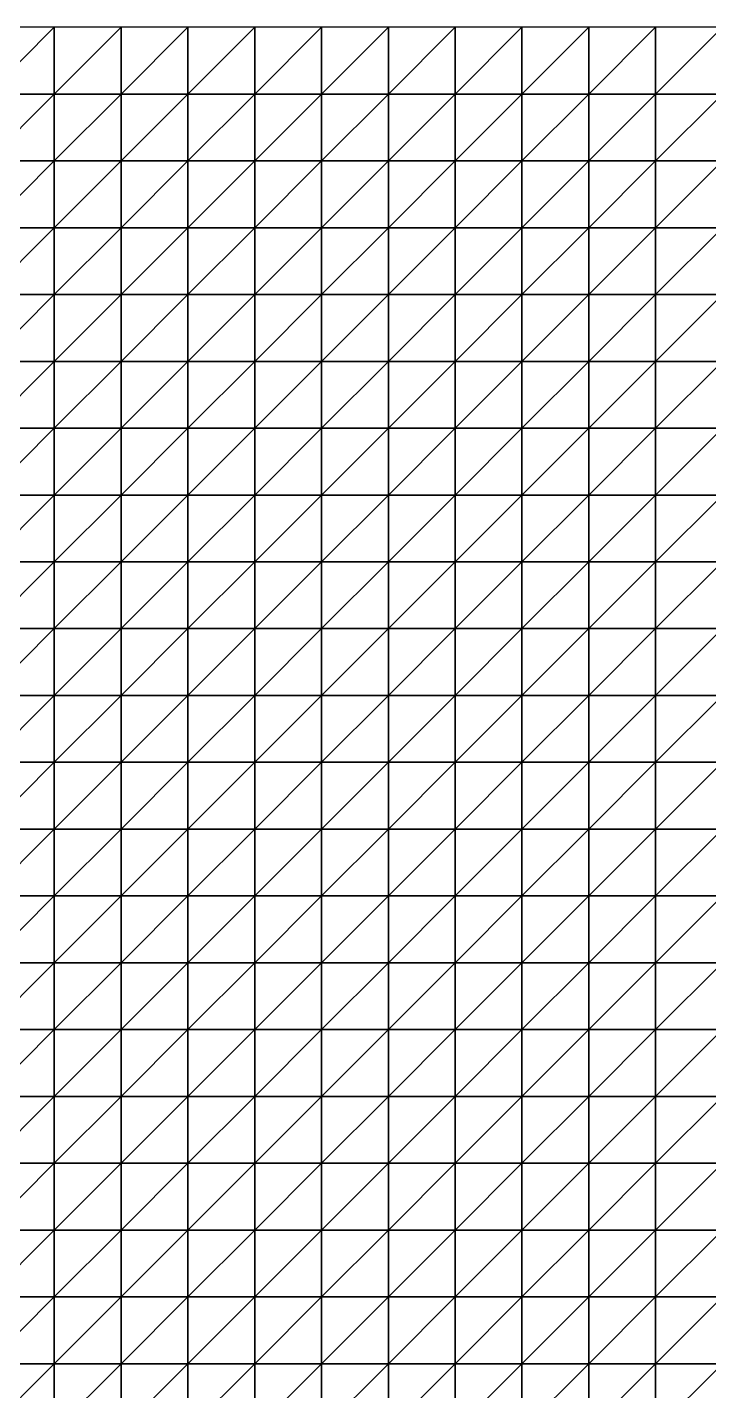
# Model space of a CAD drawing. Header units: metres. Extents: x 351000 to 353000, y 7455000 to 7457000.
# Drawn here: x 352490 to 352745, y 7456490 to 7457000 of the extents above; entities that cross this region are included whole.
import ezdxf

# ---------------------------------------------------------------- set-up
doc = ezdxf.new("R2010")
doc.units = ezdxf.units.M

msp = doc.modelspace()

# ---------------------------------------------------------------- linework, layer by layer
at = {"layer": 'TOP_OF_HYPOGENE_TOH'}
for points in [[(352475, 7456975, 1134.93), (352500, 7456975, 1146.24), (352500, 7457000, 1133.57)], [(352475, 7456975, 1134.93), (352500, 7457000, 1133.57), (352475, 7457000, 1124.53)], [(352500, 7456975, 1146.24), (352525, 7456975, 1160.52), (352525, 7457000, 1147.77)], [(352500, 7456975, 1146.24), (352525, 7457000, 1147.77), (352500, 7457000, 1133.57)], [(352525, 7456975, 1160.52), (352550, 7456975, 1174.06), (352550, 7457000, 1162.72)], [(352525, 7456975, 1160.52), (352550, 7457000, 1162.72), (352525, 7457000, 1147.77)], [(352550, 7456975, 1174.06), (352575, 7456975, 1185.47), (352575, 7457000, 1175.12)], [(352550, 7456975, 1174.06), (352575, 7457000, 1175.12), (352550, 7457000, 1162.72)], [(352575, 7456975, 1185.47), (352600, 7456975, 1187.85), (352600, 7457000, 1180.3)], [(352575, 7456975, 1185.47), (352600, 7457000, 1180.3), (352575, 7457000, 1175.12)], [(352600, 7456975, 1187.85), (352625, 7456975, 1182.24), (352625, 7457000, 1177.44)], [(352600, 7456975, 1187.85), (352625, 7457000, 1177.44), (352600, 7457000, 1180.3)], [(352625, 7456975, 1182.24), (352650, 7456975, 1170.75), (352650, 7457000, 1167.95)], [(352625, 7456975, 1182.24), (352650, 7457000, 1167.95), (352625, 7457000, 1177.44)], [(352650, 7456975, 1170.75), (352675, 7456975, 1157.37), (352675, 7457000, 1155.36)], [(352650, 7456975, 1170.75), (352675, 7457000, 1155.36), (352650, 7457000, 1167.95)], [(352675, 7456975, 1157.37), (352700, 7456975, 1146.68), (352700, 7457000, 1144.1)], [(352675, 7456975, 1157.37), (352700, 7457000, 1144.1), (352675, 7457000, 1155.36)], [(352700, 7456975, 1146.68), (352725, 7456975, 1142.25), (352725, 7457000, 1138.11)], [(352700, 7456975, 1146.68), (352725, 7457000, 1138.11), (352700, 7457000, 1144.1)], [(352725, 7456975, 1142.25), (352750, 7456975, 1145.57), (352750, 7457000, 1139.56)], [(352725, 7456975, 1142.25), (352750, 7457000, 1139.56), (352725, 7457000, 1138.11)], [(352475, 7456950, 1145.86), (352500, 7456950, 1158.41), (352500, 7456975, 1146.24)], [(352475, 7456950, 1145.86), (352500, 7456975, 1146.24), (352475, 7456975, 1134.93)], [(352500, 7456950, 1158.41), (352525, 7456950, 1170.16), (352525, 7456975, 1160.52)], [(352500, 7456950, 1158.41), (352525, 7456975, 1160.52), (352500, 7456975, 1146.24)], [(352525, 7456950, 1170.16), (352550, 7456950, 1182.13), (352550, 7456975, 1174.06)], [(352525, 7456950, 1170.16), (352550, 7456975, 1174.06), (352525, 7456975, 1160.52)], [(352550, 7456950, 1182.13), (352575, 7456950, 1191.89), (352575, 7456975, 1185.47)], [(352550, 7456950, 1182.13), (352575, 7456975, 1185.47), (352550, 7456975, 1174.06)], [(352575, 7456950, 1191.89), (352600, 7456950, 1191.86), (352600, 7456975, 1187.85)], [(352575, 7456950, 1191.89), (352600, 7456975, 1187.85), (352575, 7456975, 1185.47)], [(352600, 7456950, 1191.86), (352625, 7456950, 1184.37), (352625, 7456975, 1182.24)], [(352600, 7456950, 1191.86), (352625, 7456975, 1182.24), (352600, 7456975, 1187.85)], [(352625, 7456950, 1184.37), (352650, 7456950, 1172.31), (352650, 7456975, 1170.75)], [(352625, 7456950, 1184.37), (352650, 7456975, 1170.75), (352625, 7456975, 1182.24)], [(352650, 7456950, 1172.31), (352675, 7456950, 1159.82), (352675, 7456975, 1157.37)], [(352650, 7456950, 1172.31), (352675, 7456975, 1157.37), (352650, 7456975, 1170.75)], [(352675, 7456950, 1159.82), (352700, 7456950, 1151.16), (352700, 7456975, 1146.68)], [(352675, 7456950, 1159.82), (352700, 7456975, 1146.68), (352675, 7456975, 1157.37)], [(352700, 7456950, 1151.16), (352725, 7456950, 1149.25), (352725, 7456975, 1142.25)], [(352700, 7456950, 1151.16), (352725, 7456975, 1142.25), (352700, 7456975, 1146.68)], [(352725, 7456950, 1149.25), (352750, 7456950, 1154.7), (352750, 7456975, 1145.57)], [(352725, 7456950, 1149.25), (352750, 7456975, 1145.57), (352725, 7456975, 1142.25)], [(352475, 7456925, 1158.43), (352500, 7456925, 1168.4), (352500, 7456950, 1158.41)], [(352475, 7456925, 1158.43), (352500, 7456950, 1158.41), (352475, 7456950, 1145.86)], [(352500, 7456925, 1168.4), (352525, 7456925, 1177.78), (352525, 7456950, 1170.16)], [(352500, 7456925, 1168.4), (352525, 7456950, 1170.16), (352500, 7456950, 1158.41)], [(352525, 7456925, 1177.78), (352550, 7456925, 1187.16), (352550, 7456950, 1182.13)], [(352525, 7456925, 1177.78), (352550, 7456950, 1182.13), (352525, 7456950, 1170.16)], [(352550, 7456925, 1187.16), (352575, 7456925, 1193.85), (352575, 7456950, 1191.89)], [(352550, 7456925, 1187.16), (352575, 7456950, 1191.89), (352550, 7456950, 1182.13)], [(352575, 7456925, 1193.85), (352600, 7456925, 1192.75), (352600, 7456950, 1191.86)], [(352575, 7456925, 1193.85), (352600, 7456950, 1191.86), (352575, 7456950, 1191.89)], [(352600, 7456925, 1192.75), (352625, 7456925, 1184.08), (352625, 7456950, 1184.37)], [(352600, 7456925, 1192.75), (352625, 7456950, 1184.37), (352600, 7456950, 1191.86)], [(352625, 7456925, 1184.08), (352650, 7456925, 1172.52), (352650, 7456950, 1172.31)], [(352625, 7456925, 1184.08), (352650, 7456950, 1172.31), (352625, 7456950, 1184.37)], [(352650, 7456925, 1172.52), (352675, 7456925, 1161.99), (352675, 7456950, 1159.82)], [(352650, 7456925, 1172.52), (352675, 7456950, 1159.82), (352650, 7456950, 1172.31)], [(352675, 7456925, 1161.99), (352700, 7456925, 1156.15), (352700, 7456950, 1151.16)], [(352675, 7456925, 1161.99), (352700, 7456950, 1151.16), (352675, 7456950, 1159.82)], [(352700, 7456925, 1156.15), (352725, 7456925, 1157.05), (352725, 7456950, 1149.25)], [(352700, 7456925, 1156.15), (352725, 7456950, 1149.25), (352700, 7456950, 1151.16)], [(352725, 7456925, 1157.05), (352750, 7456925, 1164.4), (352750, 7456950, 1154.7)], [(352725, 7456925, 1157.05), (352750, 7456950, 1154.7), (352725, 7456950, 1149.25)], [(352475, 7456900, 1173.39), (352500, 7456900, 1178.21), (352500, 7456925, 1168.4)], [(352475, 7456900, 1173.39), (352500, 7456925, 1168.4), (352475, 7456925, 1158.43)], [(352500, 7456900, 1178.21), (352525, 7456900, 1184.62), (352525, 7456925, 1177.78)], [(352500, 7456900, 1178.21), (352525, 7456925, 1177.78), (352500, 7456925, 1168.4)], [(352525, 7456900, 1184.62), (352550, 7456900, 1190.65), (352550, 7456925, 1187.16)], [(352525, 7456900, 1184.62), (352550, 7456925, 1187.16), (352525, 7456925, 1177.78)], [(352550, 7456900, 1190.65), (352575, 7456900, 1194.19), (352575, 7456925, 1193.85)], [(352550, 7456900, 1190.65), (352575, 7456925, 1193.85), (352550, 7456925, 1187.16)], [(352575, 7456900, 1194.19), (352600, 7456900, 1191.55), (352600, 7456925, 1192.75)], [(352575, 7456900, 1194.19), (352600, 7456925, 1192.75), (352575, 7456925, 1193.85)], [(352600, 7456900, 1191.55), (352625, 7456900, 1182.04), (352625, 7456925, 1184.08)], [(352600, 7456900, 1191.55), (352625, 7456925, 1184.08), (352600, 7456925, 1192.75)], [(352625, 7456900, 1182.04), (352650, 7456900, 1171.36), (352650, 7456925, 1172.52)], [(352625, 7456900, 1182.04), (352650, 7456925, 1172.52), (352625, 7456925, 1184.08)], [(352650, 7456900, 1171.36), (352675, 7456900, 1162.99), (352675, 7456925, 1161.99)], [(352650, 7456900, 1171.36), (352675, 7456925, 1161.99), (352650, 7456925, 1172.52)], [(352675, 7456900, 1162.99), (352700, 7456900, 1159.79), (352700, 7456925, 1156.15)], [(352675, 7456900, 1162.99), (352700, 7456925, 1156.15), (352675, 7456925, 1161.99)], [(352700, 7456900, 1159.79), (352725, 7456900, 1162.92), (352725, 7456925, 1157.05)], [(352700, 7456900, 1159.79), (352725, 7456925, 1157.05), (352700, 7456925, 1156.15)], [(352725, 7456900, 1162.92), (352750, 7456900, 1171.36), (352750, 7456925, 1164.4)], [(352725, 7456900, 1162.92), (352750, 7456925, 1164.4), (352725, 7456925, 1157.05)], [(352475, 7456875, 1187.17), (352500, 7456875, 1188.72), (352500, 7456900, 1178.21)], [(352475, 7456875, 1187.17), (352500, 7456900, 1178.21), (352475, 7456900, 1173.39)], [(352500, 7456875, 1188.72), (352525, 7456875, 1191.27), (352525, 7456900, 1184.62)], [(352500, 7456875, 1188.72), (352525, 7456900, 1184.62), (352500, 7456900, 1178.21)], [(352525, 7456875, 1191.27), (352550, 7456875, 1193.7), (352550, 7456900, 1190.65)], [(352525, 7456875, 1191.27), (352550, 7456900, 1190.65), (352525, 7456900, 1184.62)], [(352550, 7456875, 1193.7), (352575, 7456875, 1194.45), (352575, 7456900, 1194.19)], [(352550, 7456875, 1193.7), (352575, 7456900, 1194.19), (352550, 7456900, 1190.65)], [(352575, 7456875, 1194.45), (352600, 7456875, 1189.08), (352600, 7456900, 1191.55)], [(352575, 7456875, 1194.45), (352600, 7456900, 1191.55), (352575, 7456900, 1194.19)], [(352600, 7456875, 1189.08), (352625, 7456875, 1178.94), (352625, 7456900, 1182.04)], [(352600, 7456875, 1189.08), (352625, 7456900, 1182.04), (352600, 7456900, 1191.55)], [(352625, 7456875, 1178.94), (352650, 7456875, 1169.11), (352650, 7456900, 1171.36)], [(352625, 7456875, 1178.94), (352650, 7456900, 1171.36), (352625, 7456900, 1182.04)], [(352650, 7456875, 1169.11), (352675, 7456875, 1162.43), (352675, 7456900, 1162.99)], [(352650, 7456875, 1169.11), (352675, 7456900, 1162.99), (352650, 7456900, 1171.36)], [(352675, 7456875, 1162.43), (352700, 7456875, 1160.96), (352700, 7456900, 1159.79)], [(352675, 7456875, 1162.43), (352700, 7456900, 1159.79), (352675, 7456900, 1162.99)], [(352700, 7456875, 1160.96), (352725, 7456875, 1165.14), (352725, 7456900, 1162.92)], [(352700, 7456875, 1160.96), (352725, 7456900, 1162.92), (352700, 7456900, 1159.79)], [(352725, 7456875, 1165.14), (352750, 7456875, 1173.46), (352750, 7456900, 1171.36)], [(352725, 7456875, 1165.14), (352750, 7456900, 1171.36), (352725, 7456900, 1162.92)], [(352475, 7456850, 1200.09), (352500, 7456850, 1198.03), (352500, 7456875, 1188.72)], [(352475, 7456850, 1200.09), (352500, 7456875, 1188.72), (352475, 7456875, 1187.17)], [(352500, 7456850, 1198.03), (352525, 7456850, 1196.77), (352525, 7456875, 1191.27)], [(352500, 7456850, 1198.03), (352525, 7456875, 1191.27), (352500, 7456875, 1188.72)], [(352525, 7456850, 1196.77), (352550, 7456850, 1196.1), (352550, 7456875, 1193.7)], [(352525, 7456850, 1196.77), (352550, 7456875, 1193.7), (352525, 7456875, 1191.27)], [(352550, 7456850, 1196.1), (352575, 7456850, 1195), (352575, 7456875, 1194.45)], [(352550, 7456850, 1196.1), (352575, 7456875, 1194.45), (352550, 7456875, 1193.7)], [(352575, 7456850, 1195), (352600, 7456850, 1185.73), (352600, 7456875, 1189.08)], [(352575, 7456850, 1195), (352600, 7456875, 1189.08), (352575, 7456875, 1194.45)], [(352600, 7456850, 1185.73), (352625, 7456850, 1175.51), (352625, 7456875, 1178.94)], [(352600, 7456850, 1185.73), (352625, 7456875, 1178.94), (352600, 7456875, 1189.08)], [(352625, 7456850, 1175.51), (352650, 7456850, 1166.57), (352650, 7456875, 1169.11)], [(352625, 7456850, 1175.51), (352650, 7456875, 1169.11), (352625, 7456875, 1178.94)], [(352650, 7456850, 1166.57), (352675, 7456850, 1161.04), (352675, 7456875, 1162.43)], [(352650, 7456850, 1166.57), (352675, 7456875, 1162.43), (352650, 7456875, 1169.11)], [(352675, 7456850, 1161.04), (352700, 7456850, 1160.29), (352700, 7456875, 1160.96)], [(352675, 7456850, 1161.04), (352700, 7456875, 1160.96), (352675, 7456875, 1162.43)], [(352700, 7456850, 1160.29), (352725, 7456850, 1164.26), (352725, 7456875, 1165.14)], [(352700, 7456850, 1160.29), (352725, 7456875, 1165.14), (352700, 7456875, 1160.96)], [(352725, 7456850, 1164.26), (352750, 7456850, 1171.29), (352750, 7456875, 1173.46)], [(352725, 7456850, 1164.26), (352750, 7456875, 1173.46), (352725, 7456875, 1165.14)], [(352475, 7456825, 1208.16), (352500, 7456825, 1203.18), (352500, 7456850, 1198.03)], [(352475, 7456825, 1208.16), (352500, 7456850, 1198.03), (352475, 7456850, 1200.09)], [(352500, 7456825, 1203.18), (352525, 7456825, 1199.19), (352525, 7456850, 1196.77)], [(352500, 7456825, 1203.18), (352525, 7456850, 1196.77), (352500, 7456850, 1198.03)], [(352525, 7456825, 1199.19), (352550, 7456825, 1196.79), (352550, 7456850, 1196.1)], [(352525, 7456825, 1199.19), (352550, 7456850, 1196.1), (352525, 7456850, 1196.77)], [(352550, 7456825, 1196.79), (352575, 7456825, 1191.03), (352575, 7456850, 1195)], [(352550, 7456825, 1196.79), (352575, 7456850, 1195), (352550, 7456850, 1196.1)], [(352575, 7456825, 1191.03), (352600, 7456825, 1181.72), (352600, 7456850, 1185.73)], [(352575, 7456825, 1191.03), (352600, 7456850, 1185.73), (352575, 7456850, 1195)], [(352600, 7456825, 1181.72), (352625, 7456825, 1172.59), (352625, 7456850, 1175.51)], [(352600, 7456825, 1181.72), (352625, 7456850, 1175.51), (352600, 7456850, 1185.73)], [(352625, 7456825, 1172.59), (352650, 7456825, 1165.06), (352650, 7456850, 1166.57)], [(352625, 7456825, 1172.59), (352650, 7456850, 1166.57), (352625, 7456850, 1175.51)], [(352650, 7456825, 1165.06), (352675, 7456825, 1160.57), (352675, 7456850, 1161.04)], [(352650, 7456825, 1165.06), (352675, 7456850, 1161.04), (352650, 7456850, 1166.57)], [(352675, 7456825, 1160.57), (352700, 7456825, 1159.93), (352700, 7456850, 1160.29)], [(352675, 7456825, 1160.57), (352700, 7456850, 1160.29), (352675, 7456850, 1161.04)], [(352700, 7456825, 1159.93), (352725, 7456825, 1162.84), (352725, 7456850, 1164.26)], [(352700, 7456825, 1159.93), (352725, 7456850, 1164.26), (352700, 7456850, 1160.29)], [(352725, 7456825, 1162.84), (352750, 7456825, 1167.83), (352750, 7456850, 1171.29)], [(352725, 7456825, 1162.84), (352750, 7456850, 1171.29), (352725, 7456850, 1164.26)], [(352475, 7456800, 1208.55), (352500, 7456800, 1202.12), (352500, 7456825, 1203.18)], [(352475, 7456800, 1208.55), (352500, 7456825, 1203.18), (352475, 7456825, 1208.16)], [(352500, 7456800, 1202.12), (352525, 7456800, 1197.25), (352525, 7456825, 1199.19)], [(352500, 7456800, 1202.12), (352525, 7456825, 1199.19), (352500, 7456825, 1203.18)], [(352525, 7456800, 1197.25), (352550, 7456800, 1192.05), (352550, 7456825, 1196.79)], [(352525, 7456800, 1197.25), (352550, 7456825, 1196.79), (352525, 7456825, 1199.19)], [(352550, 7456800, 1192.05), (352575, 7456800, 1184.68), (352575, 7456825, 1191.03)], [(352550, 7456800, 1192.05), (352575, 7456825, 1191.03), (352550, 7456825, 1196.79)], [(352575, 7456800, 1184.68), (352600, 7456800, 1177.5), (352600, 7456825, 1181.72)], [(352575, 7456800, 1184.68), (352600, 7456825, 1181.72), (352575, 7456825, 1191.03)], [(352600, 7456800, 1177.5), (352625, 7456800, 1170.97), (352625, 7456825, 1172.59)], [(352600, 7456800, 1177.5), (352625, 7456825, 1172.59), (352600, 7456825, 1181.72)], [(352625, 7456800, 1170.97), (352650, 7456800, 1165.77), (352650, 7456825, 1165.06)], [(352625, 7456800, 1170.97), (352650, 7456825, 1165.06), (352625, 7456825, 1172.59)], [(352650, 7456800, 1165.77), (352675, 7456800, 1162.68), (352675, 7456825, 1160.57)], [(352650, 7456800, 1165.77), (352675, 7456825, 1160.57), (352650, 7456825, 1165.06)], [(352675, 7456800, 1162.68), (352700, 7456800, 1162.12), (352700, 7456825, 1159.93)], [(352675, 7456800, 1162.68), (352700, 7456825, 1159.93), (352675, 7456825, 1160.57)], [(352700, 7456800, 1162.12), (352725, 7456800, 1163.76), (352725, 7456825, 1162.84)], [(352700, 7456800, 1162.12), (352725, 7456825, 1162.84), (352700, 7456825, 1159.93)], [(352725, 7456800, 1163.76), (352750, 7456800, 1166.49), (352750, 7456825, 1167.83)], [(352725, 7456800, 1163.76), (352750, 7456825, 1167.83), (352725, 7456825, 1162.84)], [(352475, 7456775, 1197.98), (352500, 7456775, 1192.78), (352500, 7456800, 1202.12)], [(352475, 7456775, 1197.98), (352500, 7456800, 1202.12), (352475, 7456800, 1208.55)], [(352500, 7456775, 1192.78), (352525, 7456775, 1186.79), (352525, 7456800, 1197.25)], [(352500, 7456775, 1192.78), (352525, 7456800, 1197.25), (352500, 7456800, 1202.12)], [(352525, 7456775, 1186.79), (352550, 7456775, 1181.36), (352550, 7456800, 1192.05)], [(352525, 7456775, 1186.79), (352550, 7456800, 1192.05), (352525, 7456800, 1197.25)], [(352550, 7456775, 1181.36), (352575, 7456775, 1177), (352575, 7456800, 1184.68)], [(352550, 7456775, 1181.36), (352575, 7456800, 1184.68), (352550, 7456800, 1192.05)], [(352575, 7456775, 1177), (352600, 7456775, 1173.59), (352600, 7456800, 1177.5)], [(352575, 7456775, 1177), (352600, 7456800, 1177.5), (352575, 7456800, 1184.68)], [(352600, 7456775, 1173.59), (352625, 7456775, 1170.87), (352625, 7456800, 1170.97)], [(352600, 7456775, 1173.59), (352625, 7456800, 1170.97), (352600, 7456800, 1177.5)], [(352625, 7456775, 1170.87), (352650, 7456775, 1168.81), (352650, 7456800, 1165.77)], [(352625, 7456775, 1170.87), (352650, 7456800, 1165.77), (352625, 7456800, 1170.97)], [(352650, 7456775, 1168.81), (352675, 7456775, 1167.61), (352675, 7456800, 1162.68)], [(352650, 7456775, 1168.81), (352675, 7456800, 1162.68), (352650, 7456800, 1165.77)], [(352675, 7456775, 1167.61), (352700, 7456775, 1167.44), (352700, 7456800, 1162.12)], [(352675, 7456775, 1167.61), (352700, 7456800, 1162.12), (352675, 7456800, 1162.68)], [(352700, 7456775, 1167.44), (352725, 7456775, 1168.07), (352725, 7456800, 1163.76)], [(352700, 7456775, 1167.44), (352725, 7456800, 1163.76), (352700, 7456800, 1162.12)], [(352725, 7456775, 1168.07), (352750, 7456775, 1168.8), (352750, 7456800, 1166.49)], [(352725, 7456775, 1168.07), (352750, 7456800, 1166.49), (352725, 7456800, 1163.76)], [(352475, 7456750, 1183.17), (352500, 7456750, 1177.32), (352500, 7456775, 1192.78)], [(352475, 7456750, 1183.17), (352500, 7456775, 1192.78), (352475, 7456775, 1197.98)], [(352500, 7456750, 1177.32), (352525, 7456750, 1172.49), (352525, 7456775, 1186.79)], [(352500, 7456750, 1177.32), (352525, 7456775, 1186.79), (352500, 7456775, 1192.78)], [(352525, 7456750, 1172.49), (352550, 7456750, 1169.78), (352550, 7456775, 1181.36)], [(352525, 7456750, 1172.49), (352550, 7456775, 1181.36), (352525, 7456775, 1186.79)], [(352550, 7456750, 1169.78), (352575, 7456750, 1169.22), (352575, 7456775, 1177)], [(352550, 7456750, 1169.78), (352575, 7456775, 1177), (352550, 7456775, 1181.36)], [(352575, 7456750, 1169.22), (352600, 7456750, 1170.08), (352600, 7456775, 1173.59)], [(352575, 7456750, 1169.22), (352600, 7456775, 1173.59), (352575, 7456775, 1177)], [(352600, 7456750, 1170.08), (352625, 7456750, 1171.43), (352625, 7456775, 1170.87)], [(352600, 7456750, 1170.08), (352625, 7456775, 1170.87), (352600, 7456775, 1173.59)], [(352625, 7456750, 1171.43), (352650, 7456750, 1172.63), (352650, 7456775, 1168.81)], [(352625, 7456750, 1171.43), (352650, 7456775, 1168.81), (352625, 7456775, 1170.87)], [(352650, 7456750, 1172.63), (352675, 7456750, 1173.48), (352675, 7456775, 1167.61)], [(352650, 7456750, 1172.63), (352675, 7456775, 1167.61), (352650, 7456775, 1168.81)], [(352675, 7456750, 1173.48), (352700, 7456750, 1174.01), (352700, 7456775, 1167.44)], [(352675, 7456750, 1173.48), (352700, 7456775, 1167.44), (352675, 7456775, 1167.61)], [(352700, 7456750, 1174.01), (352725, 7456750, 1174.1), (352725, 7456775, 1168.07)], [(352700, 7456750, 1174.01), (352725, 7456775, 1168.07), (352700, 7456775, 1167.44)], [(352725, 7456750, 1174.1), (352750, 7456750, 1173.41), (352750, 7456775, 1168.8)], [(352725, 7456750, 1174.1), (352750, 7456775, 1168.8), (352725, 7456775, 1168.07)], [(352475, 7456725, 1169.14), (352500, 7456725, 1163.13), (352500, 7456750, 1177.32)], [(352475, 7456725, 1169.14), (352500, 7456750, 1177.32), (352475, 7456750, 1183.17)], [(352500, 7456725, 1163.13), (352525, 7456725, 1159.64), (352525, 7456750, 1172.49)], [(352500, 7456725, 1163.13), (352525, 7456750, 1172.49), (352500, 7456750, 1177.32)], [(352525, 7456725, 1159.64), (352550, 7456725, 1159.41), (352550, 7456750, 1169.78)], [(352525, 7456725, 1159.64), (352550, 7456750, 1169.78), (352525, 7456750, 1172.49)], [(352550, 7456725, 1159.41), (352575, 7456725, 1162.02), (352575, 7456750, 1169.22)], [(352550, 7456725, 1159.41), (352575, 7456750, 1169.22), (352550, 7456750, 1169.78)], [(352575, 7456725, 1162.02), (352600, 7456725, 1166.29), (352600, 7456750, 1170.08)], [(352575, 7456725, 1162.02), (352600, 7456750, 1170.08), (352575, 7456750, 1169.22)], [(352600, 7456725, 1166.29), (352625, 7456725, 1170.82), (352625, 7456750, 1171.43)], [(352600, 7456725, 1166.29), (352625, 7456750, 1171.43), (352600, 7456750, 1170.08)], [(352625, 7456725, 1170.82), (352650, 7456725, 1171.68), (352650, 7456750, 1172.63)], [(352625, 7456725, 1170.82), (352650, 7456750, 1172.63), (352625, 7456750, 1171.43)], [(352650, 7456725, 1171.68), (352675, 7456725, 1173.42), (352675, 7456750, 1173.48)], [(352650, 7456725, 1171.68), (352675, 7456750, 1173.48), (352650, 7456750, 1172.63)], [(352675, 7456725, 1173.42), (352700, 7456725, 1175.61), (352700, 7456750, 1174.01)], [(352675, 7456725, 1173.42), (352700, 7456750, 1174.01), (352675, 7456750, 1173.48)], [(352700, 7456725, 1175.61), (352725, 7456725, 1177.93), (352725, 7456750, 1174.1)], [(352700, 7456725, 1175.61), (352725, 7456750, 1174.1), (352700, 7456750, 1174.01)], [(352725, 7456725, 1177.93), (352750, 7456725, 1177.26), (352750, 7456750, 1173.41)], [(352725, 7456725, 1177.93), (352750, 7456750, 1173.41), (352725, 7456750, 1174.1)], [(352475, 7456700, 1158.85), (352500, 7456700, 1152.65), (352500, 7456725, 1163.13)], [(352475, 7456700, 1158.85), (352500, 7456725, 1163.13), (352475, 7456725, 1169.14)], [(352500, 7456700, 1152.65), (352525, 7456700, 1149.85), (352525, 7456725, 1159.64)], [(352500, 7456700, 1152.65), (352525, 7456725, 1159.64), (352500, 7456725, 1163.13)], [(352525, 7456700, 1149.85), (352550, 7456700, 1150.88), (352550, 7456725, 1159.41)], [(352525, 7456700, 1149.85), (352550, 7456725, 1159.41), (352525, 7456725, 1159.64)], [(352550, 7456700, 1150.88), (352575, 7456700, 1155.05), (352575, 7456725, 1162.02)], [(352550, 7456700, 1150.88), (352575, 7456725, 1162.02), (352550, 7456725, 1159.41)], [(352575, 7456700, 1155.05), (352600, 7456700, 1160.99), (352600, 7456725, 1166.29)], [(352575, 7456700, 1155.05), (352600, 7456725, 1166.29), (352575, 7456725, 1162.02)], [(352600, 7456700, 1160.99), (352625, 7456700, 1167.18), (352625, 7456725, 1170.82)], [(352600, 7456700, 1160.99), (352625, 7456725, 1170.82), (352600, 7456725, 1166.29)], [(352625, 7456700, 1167.18), (352650, 7456700, 1169.94), (352650, 7456725, 1171.68)], [(352625, 7456700, 1167.18), (352650, 7456725, 1171.68), (352625, 7456725, 1170.82)], [(352650, 7456700, 1169.94), (352675, 7456700, 1173.09), (352675, 7456725, 1173.42)], [(352650, 7456700, 1169.94), (352675, 7456725, 1173.42), (352650, 7456725, 1171.68)], [(352675, 7456700, 1173.09), (352700, 7456700, 1176.51), (352700, 7456725, 1175.61)], [(352675, 7456700, 1173.09), (352700, 7456725, 1175.61), (352675, 7456725, 1173.42)], [(352700, 7456700, 1176.51), (352725, 7456700, 1179.4), (352725, 7456725, 1177.93)], [(352700, 7456700, 1176.51), (352725, 7456725, 1177.93), (352700, 7456725, 1175.61)], [(352725, 7456700, 1179.4), (352750, 7456700, 1178.13), (352750, 7456725, 1177.26)], [(352725, 7456700, 1179.4), (352750, 7456725, 1177.26), (352725, 7456725, 1177.93)], [(352475, 7456675, 1152.05), (352500, 7456675, 1145.45), (352500, 7456700, 1152.65)], [(352475, 7456675, 1152.05), (352500, 7456700, 1152.65), (352475, 7456700, 1158.85)], [(352500, 7456675, 1145.45), (352525, 7456675, 1142.46), (352525, 7456700, 1149.85)], [(352500, 7456675, 1145.45), (352525, 7456700, 1149.85), (352500, 7456700, 1152.65)], [(352525, 7456675, 1142.46), (352550, 7456675, 1143.34), (352550, 7456700, 1150.88)], [(352525, 7456675, 1142.46), (352550, 7456700, 1150.88), (352525, 7456700, 1149.85)], [(352550, 7456675, 1143.34), (352575, 7456675, 1147.4), (352575, 7456700, 1155.05)], [(352550, 7456675, 1143.34), (352575, 7456700, 1155.05), (352550, 7456700, 1150.88)], [(352575, 7456675, 1147.4), (352600, 7456675, 1153.39), (352600, 7456700, 1160.99)], [(352575, 7456675, 1147.4), (352600, 7456700, 1160.99), (352575, 7456700, 1155.05)], [(352600, 7456675, 1153.39), (352625, 7456675, 1159.96), (352625, 7456700, 1167.18)], [(352600, 7456675, 1153.39), (352625, 7456700, 1167.18), (352600, 7456700, 1160.99)], [(352625, 7456675, 1159.96), (352650, 7456675, 1166.08), (352650, 7456700, 1169.94)], [(352625, 7456675, 1159.96), (352650, 7456700, 1169.94), (352625, 7456700, 1167.18)], [(352650, 7456675, 1166.08), (352675, 7456675, 1171.19), (352675, 7456700, 1173.09)], [(352650, 7456675, 1166.08), (352675, 7456700, 1173.09), (352650, 7456700, 1169.94)], [(352675, 7456675, 1171.19), (352700, 7456675, 1174.94), (352700, 7456700, 1176.51)], [(352675, 7456675, 1171.19), (352700, 7456700, 1176.51), (352675, 7456700, 1173.09)], [(352700, 7456675, 1174.94), (352725, 7456675, 1176.92), (352725, 7456700, 1179.4)], [(352700, 7456675, 1174.94), (352725, 7456700, 1179.4), (352700, 7456700, 1176.51)], [(352725, 7456675, 1176.92), (352750, 7456675, 1176.61), (352750, 7456700, 1178.13)], [(352725, 7456675, 1176.92), (352750, 7456700, 1178.13), (352725, 7456700, 1179.4)], [(352475, 7456650, 1146.46), (352500, 7456650, 1139.47), (352500, 7456675, 1145.45)], [(352475, 7456650, 1146.46), (352500, 7456675, 1145.45), (352475, 7456675, 1152.05)], [(352500, 7456650, 1139.47), (352525, 7456650, 1135.8), (352525, 7456675, 1142.46)], [(352500, 7456650, 1139.47), (352525, 7456675, 1142.46), (352500, 7456675, 1145.45)], [(352525, 7456650, 1135.8), (352550, 7456650, 1135.68), (352550, 7456675, 1143.34)], [(352525, 7456650, 1135.8), (352550, 7456675, 1143.34), (352525, 7456675, 1142.46)], [(352550, 7456650, 1135.68), (352575, 7456650, 1138.7), (352575, 7456675, 1147.4)], [(352550, 7456650, 1135.68), (352575, 7456675, 1147.4), (352550, 7456675, 1143.34)], [(352575, 7456650, 1138.7), (352600, 7456650, 1144.02), (352600, 7456675, 1153.39)], [(352575, 7456650, 1138.7), (352600, 7456675, 1153.39), (352575, 7456675, 1147.4)], [(352600, 7456650, 1144.02), (352625, 7456650, 1150.62), (352625, 7456675, 1159.96)], [(352600, 7456650, 1144.02), (352625, 7456675, 1159.96), (352600, 7456675, 1153.39)], [(352625, 7456650, 1150.62), (352650, 7456650, 1157.67), (352650, 7456675, 1166.08)], [(352625, 7456650, 1150.62), (352650, 7456675, 1166.08), (352625, 7456675, 1159.96)], [(352650, 7456650, 1157.67), (352675, 7456650, 1164.52), (352675, 7456675, 1171.19)], [(352650, 7456650, 1157.67), (352675, 7456675, 1171.19), (352650, 7456675, 1166.08)], [(352675, 7456650, 1164.52), (352700, 7456650, 1170.47), (352700, 7456675, 1174.94)], [(352675, 7456650, 1164.52), (352700, 7456675, 1174.94), (352675, 7456675, 1171.19)], [(352700, 7456650, 1170.47), (352725, 7456650, 1174.63), (352725, 7456675, 1176.92)], [(352700, 7456650, 1170.47), (352725, 7456675, 1176.92), (352700, 7456675, 1174.94)], [(352725, 7456650, 1174.63), (352750, 7456650, 1176), (352750, 7456675, 1176.61)], [(352725, 7456650, 1174.63), (352750, 7456675, 1176.61), (352725, 7456675, 1176.92)], [(352475, 7456625, 1140.33), (352500, 7456625, 1133.34), (352500, 7456650, 1139.47)], [(352475, 7456625, 1140.33), (352500, 7456650, 1139.47), (352475, 7456650, 1146.46)], [(352500, 7456625, 1133.34), (352525, 7456625, 1129.07), (352525, 7456650, 1135.8)], [(352500, 7456625, 1133.34), (352525, 7456650, 1135.8), (352500, 7456650, 1139.47)], [(352525, 7456625, 1129.07), (352550, 7456625, 1127.95), (352550, 7456650, 1135.68)], [(352525, 7456625, 1129.07), (352550, 7456650, 1135.68), (352525, 7456650, 1135.8)], [(352550, 7456625, 1127.95), (352575, 7456625, 1130), (352575, 7456650, 1138.7)], [(352550, 7456625, 1127.95), (352575, 7456650, 1138.7), (352550, 7456650, 1135.68)], [(352575, 7456625, 1130), (352600, 7456625, 1134.92), (352600, 7456650, 1144.02)], [(352575, 7456625, 1130), (352600, 7456650, 1144.02), (352575, 7456650, 1138.7)], [(352600, 7456625, 1134.92), (352625, 7456625, 1142.15), (352625, 7456650, 1150.62)], [(352600, 7456625, 1134.92), (352625, 7456650, 1150.62), (352600, 7456650, 1144.02)], [(352625, 7456625, 1142.15), (352650, 7456625, 1150.98), (352650, 7456650, 1157.67)], [(352625, 7456625, 1142.15), (352650, 7456650, 1157.67), (352625, 7456650, 1150.62)], [(352650, 7456625, 1150.98), (352675, 7456625, 1160.53), (352675, 7456650, 1164.52)], [(352650, 7456625, 1150.98), (352675, 7456650, 1164.52), (352650, 7456650, 1157.67)], [(352675, 7456625, 1160.53), (352700, 7456625, 1169.59), (352700, 7456650, 1170.47)], [(352675, 7456625, 1160.53), (352700, 7456650, 1170.47), (352675, 7456650, 1164.52)], [(352700, 7456625, 1169.59), (352725, 7456625, 1176.62), (352725, 7456650, 1174.63)], [(352700, 7456625, 1169.59), (352725, 7456650, 1174.63), (352700, 7456650, 1170.47)], [(352725, 7456625, 1176.62), (352750, 7456625, 1179.98), (352750, 7456650, 1176)], [(352725, 7456625, 1176.62), (352750, 7456650, 1176), (352725, 7456650, 1174.63)], [(352475, 7456600, 1134.44), (352500, 7456600, 1127.98), (352500, 7456625, 1133.34)], [(352475, 7456600, 1134.44), (352500, 7456625, 1133.34), (352475, 7456625, 1140.33)], [(352500, 7456600, 1127.98), (352525, 7456600, 1123.55), (352525, 7456625, 1129.07)], [(352500, 7456600, 1127.98), (352525, 7456625, 1129.07), (352500, 7456625, 1133.34)], [(352525, 7456600, 1123.55), (352550, 7456600, 1121.86), (352550, 7456625, 1127.95)], [(352525, 7456600, 1123.55), (352550, 7456625, 1127.95), (352525, 7456625, 1129.07)], [(352550, 7456600, 1121.86), (352575, 7456600, 1123.52), (352575, 7456625, 1130)], [(352550, 7456600, 1121.86), (352575, 7456625, 1130), (352550, 7456625, 1127.95)], [(352575, 7456600, 1123.52), (352600, 7456600, 1128.8), (352600, 7456625, 1134.92)], [(352575, 7456600, 1123.52), (352600, 7456625, 1134.92), (352575, 7456625, 1130)], [(352600, 7456600, 1128.8), (352625, 7456600, 1137.53), (352625, 7456625, 1142.15)], [(352600, 7456600, 1128.8), (352625, 7456625, 1142.15), (352600, 7456625, 1134.92)], [(352625, 7456600, 1137.53), (352650, 7456600, 1149.02), (352650, 7456625, 1150.98)], [(352625, 7456600, 1137.53), (352650, 7456625, 1150.98), (352625, 7456625, 1142.15)], [(352650, 7456600, 1149.02), (352675, 7456600, 1162.02), (352675, 7456625, 1160.53)], [(352650, 7456600, 1149.02), (352675, 7456625, 1160.53), (352650, 7456625, 1150.98)], [(352675, 7456600, 1162.02), (352700, 7456600, 1174.67), (352700, 7456625, 1169.59)], [(352675, 7456600, 1162.02), (352700, 7456625, 1169.59), (352675, 7456625, 1160.53)], [(352700, 7456600, 1174.67), (352725, 7456600, 1184.66), (352725, 7456625, 1176.62)], [(352700, 7456600, 1174.67), (352725, 7456625, 1176.62), (352700, 7456625, 1169.59)], [(352725, 7456600, 1184.66), (352750, 7456600, 1189.76), (352750, 7456625, 1179.98)], [(352725, 7456600, 1184.66), (352750, 7456625, 1179.98), (352725, 7456625, 1176.62)], [(352475, 7456575, 1131.96), (352500, 7456575, 1126.33), (352500, 7456600, 1127.98)], [(352475, 7456575, 1131.96), (352500, 7456600, 1127.98), (352475, 7456600, 1134.44)], [(352500, 7456575, 1126.33), (352525, 7456575, 1121.96), (352525, 7456600, 1123.55)], [(352500, 7456575, 1126.33), (352525, 7456600, 1123.55), (352500, 7456600, 1127.98)], [(352525, 7456575, 1121.96), (352550, 7456575, 1119.98), (352550, 7456600, 1121.86)], [(352525, 7456575, 1121.96), (352550, 7456600, 1121.86), (352525, 7456600, 1123.55)], [(352550, 7456575, 1119.98), (352575, 7456575, 1121.59), (352575, 7456600, 1123.52)], [(352550, 7456575, 1119.98), (352575, 7456600, 1123.52), (352550, 7456600, 1121.86)], [(352575, 7456575, 1121.59), (352600, 7456575, 1127.61), (352600, 7456600, 1128.8)], [(352575, 7456575, 1121.59), (352600, 7456600, 1128.8), (352575, 7456600, 1123.52)], [(352600, 7456575, 1127.61), (352625, 7456575, 1138.15), (352625, 7456600, 1137.53)], [(352600, 7456575, 1127.61), (352625, 7456600, 1137.53), (352600, 7456600, 1128.8)], [(352625, 7456575, 1138.15), (352650, 7456575, 1152.41), (352650, 7456600, 1149.02)], [(352625, 7456575, 1138.15), (352650, 7456600, 1149.02), (352625, 7456600, 1137.53)], [(352650, 7456575, 1152.41), (352675, 7456575, 1168.69), (352675, 7456600, 1162.02)], [(352650, 7456575, 1152.41), (352675, 7456600, 1162.02), (352650, 7456600, 1149.02)], [(352675, 7456575, 1168.69), (352700, 7456575, 1184.45), (352700, 7456600, 1174.67)], [(352675, 7456575, 1168.69), (352700, 7456600, 1174.67), (352675, 7456600, 1162.02)], [(352700, 7456575, 1184.45), (352725, 7456575, 1194.52), (352725, 7456600, 1184.66)], [(352700, 7456575, 1184.45), (352725, 7456600, 1184.66), (352700, 7456600, 1174.67)], [(352725, 7456575, 1194.52), (352750, 7456575, 1201.9), (352750, 7456600, 1189.76)], [(352725, 7456575, 1194.52), (352750, 7456600, 1189.76), (352725, 7456600, 1184.66)], [(352475, 7456550, 1136.34), (352500, 7456550, 1131.33), (352500, 7456575, 1126.33)], [(352475, 7456550, 1136.34), (352500, 7456575, 1126.33), (352475, 7456575, 1131.96)], [(352500, 7456550, 1131.33), (352525, 7456550, 1126.73), (352525, 7456575, 1121.96)], [(352500, 7456550, 1131.33), (352525, 7456575, 1121.96), (352500, 7456575, 1126.33)], [(352525, 7456550, 1126.73), (352550, 7456550, 1124.17), (352550, 7456575, 1119.98)], [(352525, 7456550, 1126.73), (352550, 7456575, 1119.98), (352525, 7456575, 1121.96)], [(352550, 7456550, 1124.17), (352575, 7456550, 1125.38), (352575, 7456575, 1121.59)], [(352550, 7456550, 1124.17), (352575, 7456575, 1121.59), (352550, 7456575, 1119.98)], [(352575, 7456550, 1125.38), (352600, 7456550, 1131.65), (352600, 7456575, 1127.61)], [(352575, 7456550, 1125.38), (352600, 7456575, 1127.61), (352575, 7456575, 1121.59)], [(352600, 7456550, 1131.65), (352625, 7456550, 1143.25), (352625, 7456575, 1138.15)], [(352600, 7456550, 1131.65), (352625, 7456575, 1138.15), (352600, 7456575, 1127.61)], [(352625, 7456550, 1143.25), (352650, 7456550, 1159.23), (352650, 7456575, 1152.41)], [(352625, 7456550, 1143.25), (352650, 7456575, 1152.41), (352625, 7456575, 1138.15)], [(352650, 7456550, 1159.23), (352675, 7456550, 1176.85), (352675, 7456575, 1168.69)], [(352650, 7456550, 1159.23), (352675, 7456575, 1168.69), (352650, 7456575, 1152.41)], [(352675, 7456550, 1176.85), (352700, 7456550, 1190.02), (352700, 7456575, 1184.45)], [(352675, 7456550, 1176.85), (352700, 7456575, 1184.45), (352675, 7456575, 1168.69)], [(352700, 7456550, 1190.02), (352725, 7456550, 1201.84), (352725, 7456575, 1194.52)], [(352700, 7456550, 1190.02), (352725, 7456575, 1194.52), (352700, 7456575, 1184.45)], [(352725, 7456550, 1201.84), (352750, 7456550, 1209.73), (352750, 7456575, 1201.9)], [(352725, 7456550, 1201.84), (352750, 7456575, 1201.9), (352725, 7456575, 1194.52)], [(352475, 7456525, 1148.67), (352500, 7456525, 1143.7), (352500, 7456550, 1131.33)], [(352475, 7456525, 1148.67), (352500, 7456550, 1131.33), (352475, 7456550, 1136.34)], [(352500, 7456525, 1143.7), (352525, 7456525, 1138.26), (352525, 7456550, 1126.73)], [(352500, 7456525, 1143.7), (352525, 7456550, 1126.73), (352500, 7456550, 1131.33)], [(352525, 7456525, 1138.26), (352550, 7456525, 1134.42), (352550, 7456550, 1124.17)], [(352525, 7456525, 1138.26), (352550, 7456550, 1124.17), (352525, 7456550, 1126.73)], [(352550, 7456525, 1134.42), (352575, 7456525, 1134.37), (352575, 7456550, 1125.38)], [(352550, 7456525, 1134.42), (352575, 7456550, 1125.38), (352550, 7456550, 1124.17)], [(352575, 7456525, 1134.37), (352600, 7456525, 1139.72), (352600, 7456550, 1131.65)], [(352575, 7456525, 1134.37), (352600, 7456550, 1131.65), (352575, 7456550, 1125.38)], [(352600, 7456525, 1139.72), (352625, 7456525, 1150.83), (352625, 7456550, 1143.25)], [(352600, 7456525, 1139.72), (352625, 7456550, 1143.25), (352600, 7456550, 1131.65)], [(352625, 7456525, 1150.83), (352650, 7456525, 1166.6), (352650, 7456550, 1159.23)], [(352625, 7456525, 1150.83), (352650, 7456550, 1159.23), (352625, 7456550, 1143.25)], [(352650, 7456525, 1166.6), (352675, 7456525, 1181.53), (352675, 7456550, 1176.85)], [(352650, 7456525, 1166.6), (352675, 7456550, 1176.85), (352650, 7456550, 1159.23)], [(352675, 7456525, 1181.53), (352700, 7456525, 1196.04), (352700, 7456550, 1190.02)], [(352675, 7456525, 1181.53), (352700, 7456550, 1190.02), (352675, 7456550, 1176.85)], [(352700, 7456525, 1196.04), (352725, 7456525, 1208.2), (352725, 7456550, 1201.84)], [(352700, 7456525, 1196.04), (352725, 7456550, 1201.84), (352700, 7456550, 1190.02)], [(352725, 7456525, 1208.2), (352750, 7456525, 1215.27), (352750, 7456550, 1209.73)], [(352725, 7456525, 1208.2), (352750, 7456550, 1209.73), (352725, 7456550, 1201.84)], [(352475, 7456500, 1166.54), (352500, 7456500, 1161.14), (352500, 7456525, 1143.7)], [(352475, 7456500, 1166.54), (352500, 7456525, 1143.7), (352475, 7456525, 1148.67)], [(352500, 7456500, 1161.14), (352525, 7456500, 1154.47), (352525, 7456525, 1138.26)], [(352500, 7456500, 1161.14), (352525, 7456525, 1138.26), (352500, 7456525, 1143.7)], [(352525, 7456500, 1154.47), (352550, 7456500, 1148.9), (352550, 7456525, 1134.42)], [(352525, 7456500, 1154.47), (352550, 7456525, 1134.42), (352525, 7456525, 1138.26)], [(352550, 7456500, 1148.9), (352575, 7456500, 1146.91), (352575, 7456525, 1134.37)], [(352550, 7456500, 1148.9), (352575, 7456525, 1134.37), (352550, 7456525, 1134.42)], [(352575, 7456500, 1146.91), (352600, 7456500, 1150.25), (352600, 7456525, 1139.72)], [(352575, 7456500, 1146.91), (352600, 7456525, 1139.72), (352575, 7456525, 1134.37)], [(352600, 7456500, 1150.25), (352625, 7456500, 1159.29), (352625, 7456525, 1150.83)], [(352600, 7456500, 1150.25), (352625, 7456525, 1150.83), (352600, 7456525, 1139.72)], [(352625, 7456500, 1159.29), (352650, 7456500, 1172.84), (352650, 7456525, 1166.6)], [(352625, 7456500, 1159.29), (352650, 7456525, 1166.6), (352625, 7456525, 1150.83)], [(352650, 7456500, 1172.84), (352675, 7456500, 1186.51), (352675, 7456525, 1181.53)], [(352650, 7456500, 1172.84), (352675, 7456525, 1181.53), (352650, 7456525, 1166.6)], [(352675, 7456500, 1186.51), (352700, 7456500, 1200.17), (352700, 7456525, 1196.04)], [(352675, 7456500, 1186.51), (352700, 7456525, 1196.04), (352675, 7456525, 1181.53)], [(352700, 7456500, 1200.17), (352725, 7456500, 1210.94), (352725, 7456525, 1208.2)], [(352700, 7456500, 1200.17), (352725, 7456525, 1208.2), (352700, 7456525, 1196.04)], [(352725, 7456500, 1210.94), (352750, 7456500, 1215.89), (352750, 7456525, 1215.27)], [(352725, 7456500, 1210.94), (352750, 7456525, 1215.27), (352725, 7456525, 1208.2)], [(352475, 7456475, 1185.13), (352500, 7456475, 1179.49), (352500, 7456500, 1161.14)], [(352475, 7456475, 1185.13), (352500, 7456500, 1161.14), (352475, 7456500, 1166.54)], [(352500, 7456475, 1179.49), (352525, 7456475, 1171.99), (352525, 7456500, 1154.47)], [(352500, 7456475, 1179.49), (352525, 7456500, 1154.47), (352500, 7456500, 1161.14)], [(352525, 7456475, 1171.99), (352550, 7456475, 1165.09), (352550, 7456500, 1148.9)], [(352525, 7456475, 1171.99), (352550, 7456500, 1148.9), (352525, 7456500, 1154.47)], [(352550, 7456475, 1165.09), (352575, 7456475, 1161.31), (352575, 7456500, 1146.91)], [(352550, 7456475, 1165.09), (352575, 7456500, 1146.91), (352550, 7456500, 1148.9)], [(352575, 7456475, 1161.31), (352600, 7456475, 1162.33), (352600, 7456500, 1150.25)], [(352575, 7456475, 1161.31), (352600, 7456500, 1150.25), (352575, 7456500, 1146.91)], [(352600, 7456475, 1162.33), (352625, 7456475, 1168.46), (352625, 7456500, 1159.29)], [(352600, 7456475, 1162.33), (352625, 7456500, 1159.29), (352600, 7456500, 1150.25)], [(352625, 7456475, 1168.46), (352650, 7456475, 1178.52), (352650, 7456500, 1172.84)], [(352625, 7456475, 1168.46), (352650, 7456500, 1172.84), (352625, 7456500, 1159.29)], [(352650, 7456475, 1178.52), (352675, 7456475, 1190.22), (352675, 7456500, 1186.51)], [(352650, 7456475, 1178.52), (352675, 7456500, 1186.51), (352650, 7456500, 1172.84)], [(352675, 7456475, 1190.22), (352700, 7456475, 1200.76), (352700, 7456500, 1200.17)], [(352675, 7456475, 1190.22), (352700, 7456500, 1200.17), (352675, 7456500, 1186.51)], [(352700, 7456475, 1200.76), (352725, 7456475, 1207.47), (352725, 7456500, 1210.94)], [(352700, 7456475, 1200.76), (352725, 7456500, 1210.94), (352700, 7456500, 1200.17)], [(352725, 7456475, 1207.47), (352750, 7456475, 1208.46), (352750, 7456500, 1215.89)], [(352725, 7456475, 1207.47), (352750, 7456500, 1215.89), (352725, 7456500, 1210.94)]]:
    msp.add_3dface(points, dxfattribs=at)

doc.saveas('drawing.dxf')
